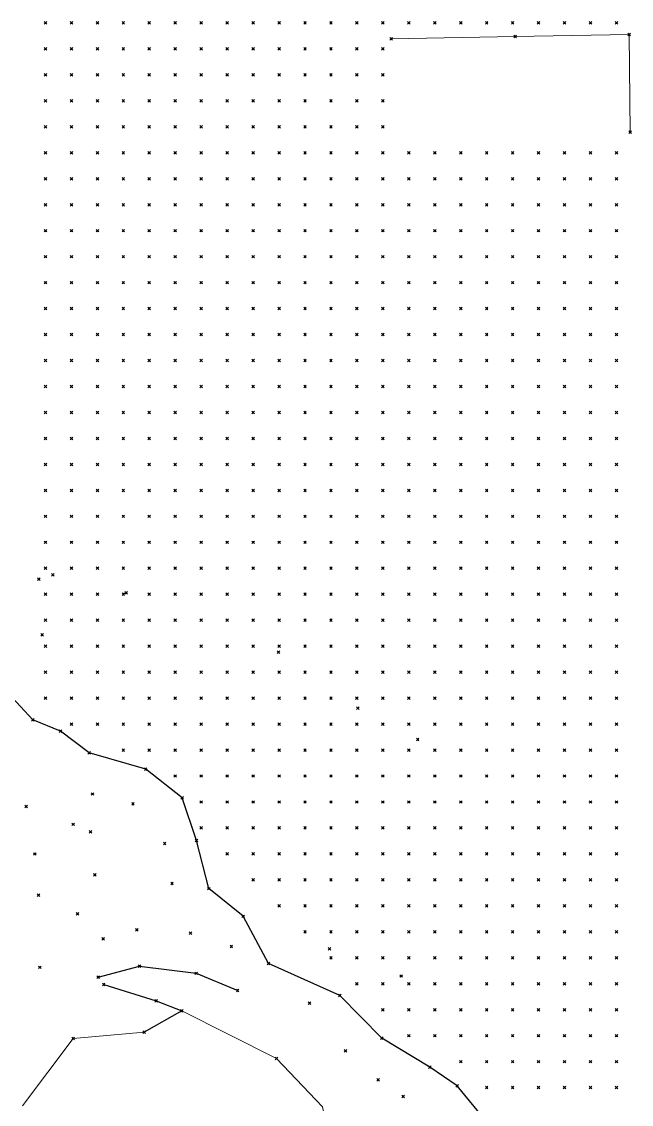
# Model space of a CAD drawing. Header units: metres. Extents: x 441556 to 446409, y 432338 to 461058.
# Drawn here: x 442266.1 to 442336.6, y 451369.4 to 451494.5 of the extents above; entities that cross this region are included whole.
import ezdxf

# ---------------------------------------------------------------- set-up
doc = ezdxf.new("R2010")
doc.units = ezdxf.units.M
doc.header["$MEASUREMENT"] = 0
doc.header["$PDMODE"] = 35
doc.header["$PDSIZE"] = 0.15
for name, color, linetype, lineweight in [('DTM-BRE-RevN_GRP_CONSTRUCTIE', 2, 'Continuous', 0), ('DTM-BRE-RevO_YP_MUT', 121, 'Continuous', 0), ('DTM-NOK-RevN_LIDAR_co_lidar', 91, 'Continuous', 0), ('DTM-NOK-RevN_RTK', 32, 'Continuous', 0), ('DTM-NOK_RevO_MUT_NOKTA', 121, 'Continuous', 0)]:
    doc.layers.add(name, color=color, linetype=linetype, lineweight=lineweight)
for name, color, linetype in [('DTM-BRE-RevO_MUT_DIS_SEV', 121, 'Continuous'), ('DTM-BRE-RevO_MUT_SEVALT', 121, 'Continuous'), ('DTM-BRE-RevO_MUT_SEVUST', 121, 'Continuous')]:
    doc.layers.add(name, color=color, linetype=linetype)

msp = doc.modelspace()

# ---------------------------------------------------------------- linework, layer by layer
at = {"layer": 'DTM-BRE-RevN_GRP_CONSTRUCTIE'}
for p, q in [((442323.117, 451492.772, 358.006), (442308.812, 451492.499, 357.747)), ((442336.29, 451492.993, 357.87), (442323.117, 451492.772, 358.006)), ((442336.407, 451481.71, 358.274), (442336.29, 451492.993, 357.87))]:
    msp.add_line(p, q, dxfattribs=at)
at = {"layer": 'DTM-BRE-RevO_MUT_DIS_SEV'}
for p, q in [((442267.396, 451413.852, 389.656), (442264.531, 451416.929, 392.277)), ((442270.585, 451412.541, 387.433), (442267.396, 451413.852, 389.656)), ((442273.913, 451410.035, 385.342), (442270.585, 451412.541, 387.433)), ((442280.43, 451408.132, 385.769), (442273.913, 451410.035, 385.342)), ((442284.661, 451404.848, 384.467), (442280.43, 451408.132, 385.769)), ((442286.297, 451399.909, 384.106), (442284.661, 451404.848, 384.467)), ((442287.726, 451394.344, 384.408), (442286.297, 451399.909, 384.106)), ((442291.69, 451391.151, 384.35), (442287.726, 451394.344, 384.408)), ((442294.614, 451385.69, 383.564), (442291.69, 451391.151, 384.35)), ((442302.853, 451381.996, 383.617), (442294.614, 451385.69, 383.564)), ((442307.726, 451377.085, 384.156), (442302.853, 451381.996, 383.617)), ((442313.259, 451373.718, 385.755), (442307.726, 451377.085, 384.156)), ((442316.427, 451371.577, 386.437), (442313.259, 451373.718, 385.755)), ((442319.272, 451368.095, 386.387), (442316.427, 451371.577, 386.437))]:
    msp.add_line(p, q, dxfattribs=at)
at = {"layer": 'DTM-BRE-RevO_MUT_SEVALT'}
for p, q in [((442275.575, 451383.271, 379.326), (442281.652, 451381.392, 379.374)), ((442281.652, 451381.392, 379.374), (442284.604, 451380.223, 379.84))]:
    msp.add_line(p, q, dxfattribs=at)
at = {"layer": 'DTM-BRE-RevO_MUT_SEVUST'}
for p, q in [((442274.948, 451384.134, 380.32), (442279.727, 451385.395, 381.375)), ((442279.727, 451385.395, 381.375), (442286.269, 451384.566, 383.219)), ((442286.269, 451384.566, 383.219), (442291.062, 451382.581, 383.836)), ((442284.604, 451380.223, 379.84), (442280.251, 451377.755, 379.558))]:
    msp.add_line(p, q, dxfattribs=at)
at = {"layer": 'DTM-BRE-RevO_YP_MUT'}
for points in [[(442295.549, 451374.732, 381.45), (442284.604, 451380.223, 379.84)], [(442266.19, 451369.268, 378.312), (442272.047, 451377.049, 379.07), (442280.251, 451377.755, 379.558)], [(442295.549, 451374.732, 381.45), (442300.85, 451369.128, 381.755), (442302.431, 451361.639, 381.278)]]:
    msp.add_polyline3d(points, dxfattribs=at)
at = {"layer": 'DTM-NOK-RevN_LIDAR_co_lidar'}
for p in [(442268.85, 451494.337, 355.43), (442271.849, 451494.337, 355.823), (442274.849, 451494.337, 356.047), (442277.848, 451494.337, 356.174), (442280.847, 451494.337, 356.264), (442283.847, 451494.337, 356.287), (442286.846, 451494.337, 356.507), (442289.846, 451494.337, 356.488), (442292.845, 451494.337, 356.457), (442295.844, 451494.337, 356.529), (442298.844, 451494.337, 356.66), (442301.843, 451494.337, 356.814), (442304.842, 451494.337, 357.248), (442307.842, 451494.337, 357.871), (442310.841, 451494.337, 358.025), (442313.84, 451494.337, 357.797), (442316.84, 451494.337, 357.46), (442319.839, 451494.337, 357.223), (442322.838, 451494.337, 357.192), (442325.838, 451494.337, 357.229), (442328.837, 451494.337, 357.3), (442331.836, 451494.337, 357.462), (442334.836, 451494.337, 357.67), (442268.85, 451491.337, 355.716), (442271.849, 451491.337, 355.973), (442274.849, 451491.337, 356.055), (442277.848, 451491.337, 356.157), (442280.847, 451491.337, 356.218), (442283.847, 451491.337, 356.294), (442286.846, 451491.337, 356.508), (442289.846, 451491.337, 356.456), (442292.845, 451491.337, 356.43), (442295.844, 451491.337, 356.633), (442298.844, 451491.337, 356.76), (442301.843, 451491.337, 356.85), (442304.842, 451491.337, 357.254), (442307.842, 451491.337, 357.767), (442268.85, 451488.338, 356.065), (442271.849, 451488.338, 356.144), (442274.849, 451488.338, 356.189), (442277.848, 451488.338, 356.234), (442280.847, 451488.338, 356.39), (442283.847, 451488.338, 356.571), (442286.846, 451488.338, 356.868), (442289.846, 451488.338, 356.908), (442292.845, 451488.338, 356.703), (442295.844, 451488.338, 356.844), (442298.844, 451488.338, 356.909), (442301.843, 451488.338, 356.866), (442304.842, 451488.338, 356.975), (442307.842, 451488.338, 357.479), (442268.85, 451485.339, 356.189), (442271.849, 451485.339, 356.137), (442274.849, 451485.339, 356.501), (442277.848, 451485.339, 357.044), (442280.847, 451485.339, 357.215), (442283.847, 451485.339, 357.101), (442286.846, 451485.339, 357.463), (442289.846, 451485.339, 357.544), (442292.845, 451485.339, 357.191), (442295.844, 451485.339, 357.576), (442298.844, 451485.339, 357.587), (442301.843, 451485.339, 357.167), (442304.842, 451485.339, 357.088), (442307.842, 451485.339, 357.627), (442268.85, 451482.339, 357.543), (442271.849, 451482.339, 358.47), (442274.849, 451482.339, 359.122), (442277.848, 451482.339, 359.593), (442280.847, 451482.339, 359.281), (442283.847, 451482.339, 358.508), (442286.846, 451482.339, 358.407), (442289.846, 451482.339, 358.601), (442292.845, 451482.339, 358.741), (442295.844, 451482.339, 359.086), (442298.844, 451482.339, 358.787), (442301.843, 451482.339, 358.267), (442304.842, 451482.339, 358.216), (442307.842, 451482.339, 358.417), (442268.85, 451479.34, 361.499), (442271.849, 451479.34, 362.737), (442274.849, 451479.34, 362.687), (442277.848, 451479.34, 362.164), (442280.847, 451479.34, 360.833), (442283.847, 451479.34, 359.832), (442286.846, 451479.34, 359.832), (442289.846, 451479.34, 360.07), (442292.845, 451479.34, 360.733), (442295.844, 451479.34, 360.889), (442298.844, 451479.34, 360.785), (442301.843, 451479.34, 360.464), (442304.842, 451479.34, 360.472), (442307.842, 451479.34, 359.544), (442310.841, 451479.34, 360.19), (442313.84, 451479.34, 361.793), (442316.84, 451479.34, 362.82), (442319.839, 451479.34, 362.162), (442322.838, 451479.34, 360.317), (442325.838, 451479.34, 360.817), (442328.837, 451479.34, 361.671), (442331.836, 451479.34, 361.292), (442334.836, 451479.34, 359.563), (442268.85, 451476.341, 365.792), (442271.849, 451476.341, 365.267), (442274.849, 451476.341, 363.999), (442277.848, 451476.341, 363.052), (442280.847, 451476.341, 361.693), (442283.847, 451476.341, 361.405), (442286.846, 451476.341, 361.403), (442289.846, 451476.341, 361.761), (442292.845, 451476.341, 362.615), (442295.844, 451476.341, 363.185), (442298.844, 451476.341, 363.146), (442301.843, 451476.341, 362.551), (442304.842, 451476.341, 362.738), (442307.842, 451476.341, 361.77), (442310.841, 451476.341, 361.764), (442313.84, 451476.341, 362.767), (442316.84, 451476.341, 363.815), (442319.839, 451476.341, 363.237), (442322.838, 451476.341, 362.168), (442325.838, 451476.341, 362.52), (442328.837, 451476.341, 362.526), (442331.836, 451476.341, 362.244), (442334.836, 451476.341, 361.128), (442268.85, 451473.341, 368.461), (442271.849, 451473.341, 367.198), (442274.849, 451473.341, 365.057), (442277.848, 451473.341, 364.13), (442280.847, 451473.341, 364.101), (442283.847, 451473.341, 364.176), (442286.846, 451473.341, 364.084), (442289.846, 451473.341, 364.889), (442292.845, 451473.341, 365.774), (442295.844, 451473.341, 365.801), (442298.844, 451473.341, 364.685), (442301.843, 451473.341, 364.426), (442304.842, 451473.341, 365.033), (442307.842, 451473.341, 364.858), (442310.841, 451473.341, 364.57), (442313.84, 451473.341, 365.302), (442316.84, 451473.341, 365.972), (442319.839, 451473.341, 365.055), (442322.838, 451473.341, 364.337), (442325.838, 451473.341, 364.321), (442328.837, 451473.341, 363.878), (442331.836, 451473.341, 363.712), (442334.836, 451473.341, 363.998), (442268.85, 451470.342, 370.368), (442271.849, 451470.342, 369.079), (442274.849, 451470.342, 366.998), (442277.848, 451470.342, 366.579), (442280.847, 451470.342, 366.634), (442283.847, 451470.342, 366.927), (442286.846, 451470.342, 367.968), (442289.846, 451470.342, 368.551), (442292.845, 451470.342, 368.026), (442295.844, 451470.342, 367.381), (442298.844, 451470.342, 366.725), (442301.843, 451470.342, 367.132), (442304.842, 451470.342, 367.639), (442307.842, 451470.342, 367.377), (442310.841, 451470.342, 367.642), (442313.84, 451470.342, 368.554), (442316.84, 451470.342, 369.037), (442319.839, 451470.342, 368.229), (442322.838, 451470.342, 367.51), (442325.838, 451470.342, 367.316), (442328.837, 451470.342, 366.796), (442331.836, 451470.342, 366.43), (442334.836, 451470.342, 366.935), (442268.85, 451467.343, 371.895), (442271.849, 451467.343, 370.895), (442274.849, 451467.343, 369.989), (442277.848, 451467.343, 369.368), (442280.847, 451467.343, 369.117), (442283.847, 451467.343, 369.606), (442286.846, 451467.343, 370.047), (442289.846, 451467.343, 370.025), (442292.845, 451467.343, 369.572), (442295.844, 451467.343, 369.627), (442298.844, 451467.343, 369.821), (442301.843, 451467.343, 370.033), (442304.842, 451467.343, 370.198), (442307.842, 451467.343, 370.057), (442310.841, 451467.343, 370.758), (442313.84, 451467.343, 370.874), (442316.84, 451467.343, 370.875), (442319.839, 451467.343, 371.028), (442322.838, 451467.343, 371.179), (442325.838, 451467.343, 371.186), (442328.837, 451467.343, 370.026), (442331.836, 451467.343, 369.672), (442334.836, 451467.343, 370.144), (442268.85, 451464.343, 373.47), (442271.849, 451464.343, 372.989), (442274.849, 451464.343, 372.866), (442277.848, 451464.343, 372.488), (442280.847, 451464.343, 372.544), (442283.847, 451464.343, 372.495), (442286.846, 451464.343, 372.227), (442289.846, 451464.343, 372.193), (442292.845, 451464.343, 372.353), (442295.844, 451464.343, 372.701), (442298.844, 451464.343, 372.984), (442301.843, 451464.343, 372.486), (442304.842, 451464.343, 372.173), (442307.842, 451464.343, 372.64), (442310.841, 451464.343, 373.107), (442313.84, 451464.343, 372.455), (442316.84, 451464.343, 372.596), (442319.839, 451464.343, 373.511), (442322.838, 451464.343, 373.98), (442325.838, 451464.343, 374.199), (442328.837, 451464.343, 372.966), (442331.836, 451464.343, 372.392), (442334.836, 451464.343, 372.477), (442268.85, 451461.344, 375.076), (442271.849, 451461.344, 375.058), (442274.849, 451461.344, 375.389), (442277.848, 451461.344, 375.951), (442280.847, 451461.344, 375.576), (442283.847, 451461.344, 375.566), (442286.846, 451461.344, 375.884), (442289.846, 451461.344, 376.203), (442292.845, 451461.344, 376.414), (442295.844, 451461.344, 375.909), (442298.844, 451461.344, 375.425), (442301.843, 451461.344, 375.112), (442304.842, 451461.344, 375.205), (442307.842, 451461.344, 375.791), (442310.841, 451461.344, 376), (442313.84, 451461.344, 376.049), (442316.84, 451461.344, 376.607), (442319.839, 451461.344, 376.619), (442322.838, 451461.344, 376.221), (442325.838, 451461.344, 376.019), (442328.837, 451461.344, 375.588), (442331.836, 451461.344, 374.919), (442334.836, 451461.344, 374.579), (442268.85, 451458.345, 377.461), (442271.849, 451458.345, 377.84), (442274.849, 451458.345, 378.362), (442277.848, 451458.345, 378.963), (442280.847, 451458.345, 378.534), (442283.847, 451458.345, 378.946), (442286.846, 451458.345, 379.722), (442289.846, 451458.345, 379.677), (442292.845, 451458.345, 379.739), (442295.844, 451458.345, 378.742), (442298.844, 451458.345, 378.108), (442301.843, 451458.345, 378.763), (442304.842, 451458.345, 379.075), (442307.842, 451458.345, 379.043), (442310.841, 451458.345, 379.176), (442313.84, 451458.345, 380.199), (442316.84, 451458.345, 380.278), (442319.839, 451458.345, 379.658), (442322.838, 451458.345, 379.118), (442325.838, 451458.345, 378.449), (442328.837, 451458.345, 378.181), (442331.836, 451458.345, 377.815), (442334.836, 451458.345, 377.362), (442268.85, 451455.345, 381.454), (442271.849, 451455.345, 381.744), (442274.849, 451455.345, 381.31), (442277.848, 451455.345, 381.87), (442280.847, 451455.345, 382.324), (442283.847, 451455.345, 382.561), (442286.846, 451455.345, 383.034), (442289.846, 451455.345, 382.053), (442292.845, 451455.345, 381.929), (442295.844, 451455.345, 381.498), (442298.844, 451455.345, 381.488), (442301.843, 451455.345, 381.885), (442304.842, 451455.345, 381.636), (442307.842, 451455.345, 381.337), (442310.841, 451455.345, 381.791), (442313.84, 451455.345, 382.816), (442316.84, 451455.345, 383.057), (442319.839, 451455.345, 382.779), (442322.838, 451455.345, 382.35), (442325.838, 451455.345, 381.771), (442328.837, 451455.345, 381.264), (442331.836, 451455.345, 381.195), (442334.836, 451455.345, 380.902), (442268.85, 451452.346, 385.378), (442271.849, 451452.346, 385.077), (442274.849, 451452.346, 384.83), (442277.848, 451452.346, 385.634), (442280.847, 451452.346, 385.38), (442283.847, 451452.346, 385.322), (442286.846, 451452.346, 385.345), (442289.846, 451452.346, 384.741), (442292.845, 451452.346, 385.071), (442295.844, 451452.346, 385.353), (442298.844, 451452.346, 385.087), (442301.843, 451452.346, 384.665), (442304.842, 451452.346, 384.179), (442307.842, 451452.346, 384.314), (442310.841, 451452.346, 384.975), (442313.84, 451452.346, 385.642), (442316.84, 451452.346, 386.326), (442319.839, 451452.346, 386.615), (442322.838, 451452.346, 386.097), (442325.838, 451452.346, 385.143), (442328.837, 451452.346, 384.678), (442331.836, 451452.346, 384.699), (442334.836, 451452.346, 384.769), (442268.85, 451449.347, 388.351), (442271.849, 451449.347, 388.519), (442274.849, 451449.347, 389.659), (442277.848, 451449.347, 389.912), (442280.847, 451449.347, 388.66), (442283.847, 451449.347, 388.437), (442286.846, 451449.347, 388.435), (442289.846, 451449.347, 388.332), (442292.845, 451449.347, 388.596), (442295.844, 451449.347, 388.118), (442298.844, 451449.347, 387.74), (442301.843, 451449.347, 387.517), (442304.842, 451449.347, 387.288), (442307.842, 451449.347, 387.887), (442310.841, 451449.347, 388.704), (442313.84, 451449.347, 389.011), (442316.84, 451449.347, 388.761), (442319.839, 451449.347, 389.092), (442322.838, 451449.347, 389.552), (442325.838, 451449.347, 389.288), (442328.837, 451449.347, 388.956), (442331.836, 451449.347, 388.658), (442334.836, 451449.347, 388.512), (442268.85, 451446.347, 391.114), (442271.849, 451446.347, 392.36), (442274.849, 451446.347, 394.157), (442277.848, 451446.347, 393.927), (442280.847, 451446.347, 393.354), (442283.847, 451446.347, 392.767), (442286.846, 451446.347, 391.811), (442289.846, 451446.347, 391.837), (442292.845, 451446.347, 392.027), (442295.844, 451446.347, 390.939), (442298.844, 451446.347, 390.51), (442301.843, 451446.347, 390.613), (442304.842, 451446.347, 390.943), (442307.842, 451446.347, 391.161), (442310.841, 451446.347, 391.474), (442313.84, 451446.347, 392.004), (442316.84, 451446.347, 392.219), (442319.839, 451446.347, 392.319), (442322.838, 451446.347, 392.778), (442325.838, 451446.347, 393.062), (442328.837, 451446.347, 392.764), (442331.836, 451446.347, 392.692), (442334.836, 451446.347, 392.817), (442268.85, 451443.348, 394.362), (442271.849, 451443.348, 395.135), (442274.849, 451443.348, 396.552), (442277.848, 451443.348, 397.637), (442280.847, 451443.348, 397.569), (442283.847, 451443.348, 396.849), (442286.846, 451443.348, 395.804), (442289.846, 451443.348, 395.918), (442292.845, 451443.348, 395.455), (442295.844, 451443.348, 394.505), (442298.844, 451443.348, 394.065), (442301.843, 451443.348, 393.985), (442304.842, 451443.348, 394.598), (442307.842, 451443.348, 394.304), (442310.841, 451443.348, 394.067), (442313.84, 451443.348, 394.48), (442316.84, 451443.348, 394.858), (442319.839, 451443.348, 396.055), (442322.838, 451443.348, 396.746), (442325.838, 451443.348, 396.515), (442328.837, 451443.348, 396.236), (442331.836, 451443.348, 396.044), (442334.836, 451443.348, 396.098), (442268.85, 451440.348, 398.037), (442271.849, 451440.348, 398.341), (442274.849, 451440.348, 399.496), (442277.848, 451440.348, 401.561), (442280.847, 451440.348, 401.371), (442283.847, 451440.348, 400.876), (442286.846, 451440.348, 400.407), (442289.846, 451440.348, 399.83), (442292.845, 451440.348, 398.883), (442295.844, 451440.348, 397.87), (442298.844, 451440.348, 397.219), (442301.843, 451440.348, 396.978), (442304.842, 451440.348, 397.387), (442307.842, 451440.348, 397.173), (442310.841, 451440.348, 397.285), (442313.84, 451440.348, 398.202), (442316.84, 451440.348, 398.426), (442319.839, 451440.348, 400.231), (442322.838, 451440.348, 400.823), (442325.838, 451440.348, 399.72), (442328.837, 451440.348, 399.246), (442331.836, 451440.348, 399.371), (442334.836, 451440.348, 399.347), (442268.85, 451437.349, 401.944), (442271.849, 451437.349, 403.13), (442274.849, 451437.349, 404.59), (442277.848, 451437.349, 406.937), (442280.847, 451437.349, 407.397), (442283.847, 451437.349, 406.413), (442286.846, 451437.349, 405.383), (442289.846, 451437.349, 404.654), (442292.845, 451437.349, 403.212), (442295.844, 451437.349, 401.527), (442298.844, 451437.349, 400.659), (442301.843, 451437.349, 400.615), (442304.842, 451437.349, 400.844), (442307.842, 451437.349, 400.68), (442310.841, 451437.349, 400.921), (442313.84, 451437.349, 402.508), (442316.84, 451437.349, 403.483), (442319.839, 451437.349, 404.106), (442322.838, 451437.349, 404.518), (442325.838, 451437.349, 403.744), (442328.837, 451437.349, 402.92), (442331.836, 451437.349, 403.317), (442334.836, 451437.349, 403.446), (442268.85, 451434.35, 407.951), (442271.849, 451434.35, 409.106), (442274.849, 451434.35, 410.166), (442277.848, 451434.35, 411.962), (442280.847, 451434.35, 412.734), (442283.847, 451434.35, 412.119), (442286.846, 451434.35, 411.418), (442289.846, 451434.35, 410.852), (442292.845, 451434.35, 409.359), (442295.844, 451434.35, 407.186), (442298.844, 451434.35, 405.03), (442301.843, 451434.35, 404.22), (442304.842, 451434.35, 404.69), (442307.842, 451434.35, 405.018), (442310.841, 451434.35, 405.003), (442313.84, 451434.35, 405.487), (442316.84, 451434.35, 406.942), (442319.839, 451434.35, 408.039), (442322.838, 451434.35, 408.28), (442325.838, 451434.35, 407.289), (442328.837, 451434.35, 406.774), (442331.836, 451434.35, 406.893), (442334.836, 451434.35, 406.431), (442268.85, 451431.35, 411.457), (442271.849, 451431.35, 412.401), (442274.849, 451431.35, 413.55), (442277.848, 451431.35, 414.904), (442280.847, 451431.35, 415.458), (442283.847, 451431.35, 415.391), (442286.846, 451431.35, 415.576), (442289.846, 451431.35, 415.574), (442292.845, 451431.35, 415.218), (442295.844, 451431.35, 413.509), (442298.844, 451431.35, 410.227), (442301.843, 451431.35, 408.437), (442304.842, 451431.35, 408.53), (442307.842, 451431.35, 409.027), (442310.841, 451431.35, 409.463), (442313.84, 451431.35, 409.66), (442316.84, 451431.35, 410.474), (442319.839, 451431.35, 411.413), (442322.838, 451431.35, 411.866), (442325.838, 451431.35, 411.05), (442328.837, 451431.35, 410.731), (442331.836, 451431.35, 410.288), (442334.836, 451431.35, 408.525), (442268.85, 451428.351, 407.583), (442271.849, 451428.351, 409.842), (442274.849, 451428.351, 411.932), (442277.848, 451428.351, 413.627), (442280.847, 451428.351, 414.402), (442283.847, 451428.351, 414.644), (442286.846, 451428.351, 415.528), (442289.846, 451428.351, 416.502), (442292.845, 451428.351, 417.507), (442295.844, 451428.351, 416.935), (442298.844, 451428.351, 414.77), (442301.843, 451428.351, 413.599), (442304.842, 451428.351, 413.039), (442307.842, 451428.351, 412.757), (442310.841, 451428.351, 412.923), (442313.84, 451428.351, 413.659), (442316.84, 451428.351, 414.112), (442319.839, 451428.351, 414.417), (442322.838, 451428.351, 415.013), (442325.838, 451428.351, 414.596), (442328.837, 451428.351, 413.513), (442331.836, 451428.351, 411.94), (442334.836, 451428.351, 409.476), (442268.85, 451425.352, 402.318), (442271.849, 451425.352, 404.983), (442274.849, 451425.352, 407.049), (442277.848, 451425.352, 408.915), (442280.847, 451425.352, 409.712), (442283.847, 451425.352, 409.694), (442286.846, 451425.352, 410.968), (442289.846, 451425.352, 413.633), (442292.845, 451425.352, 417.248), (442295.844, 451425.352, 419.205), (442298.844, 451425.352, 418.741), (442301.843, 451425.352, 418.201), (442304.842, 451425.352, 417.808), (442307.842, 451425.352, 417.207), (442310.841, 451425.352, 416.471), (442313.84, 451425.352, 416.793), (442316.84, 451425.352, 417.445), (442319.839, 451425.352, 417.641), (442322.838, 451425.352, 417.369), (442325.838, 451425.352, 416.201), (442328.837, 451425.352, 414.158), (442331.836, 451425.352, 411.736), (442334.836, 451425.352, 409.416), (442268.85, 451422.352, 398.284), (442271.849, 451422.352, 399.76), (442274.849, 451422.352, 401.524), (442277.848, 451422.352, 403.456), (442280.847, 451422.352, 404.198), (442283.847, 451422.352, 405.095), (442286.846, 451422.352, 407.26), (442289.846, 451422.352, 410.556), (442292.845, 451422.352, 414.86), (442295.844, 451422.352, 418.912), (442298.844, 451422.352, 421.011), (442301.843, 451422.352, 421.37), (442304.842, 451422.352, 421.404), (442307.842, 451422.352, 420.97), (442310.841, 451422.352, 420.27), (442313.84, 451422.352, 420.08), (442316.84, 451422.352, 420.337), (442319.839, 451422.352, 420.222), (442322.838, 451422.352, 419.059), (442325.838, 451422.352, 416.925), (442328.837, 451422.352, 414.063), (442331.836, 451422.352, 411.427), (442334.836, 451422.352, 409.082), (442268.85, 451419.353, 394.813), (442271.849, 451419.353, 395.68), (442274.849, 451419.353, 396.798), (442277.848, 451419.353, 397.555), (442280.847, 451419.353, 398.066), (442283.847, 451419.353, 400.423), (442286.846, 451419.353, 403.748), (442289.846, 451419.353, 407.405), (442292.845, 451419.353, 411.591), (442295.844, 451419.353, 416.255), (442298.844, 451419.353, 420.472), (442301.843, 451419.353, 423.234), (442304.842, 451419.353, 424.252), (442307.842, 451419.353, 424.238), (442310.841, 451419.353, 423.626), (442313.84, 451419.353, 423.066), (442316.84, 451419.353, 422.837), (442319.839, 451419.353, 422.125), (442322.838, 451419.353, 420.046), (442325.838, 451419.353, 417.208), (442328.837, 451419.353, 414.205), (442331.836, 451419.353, 411.541), (442334.836, 451419.353, 408.546), (442268.85, 451416.354, 391.839), (442271.849, 451416.354, 392.163), (442274.849, 451416.354, 392.805), (442277.848, 451416.354, 393.493), (442280.847, 451416.354, 394.511), (442283.847, 451416.354, 396.361), (442286.846, 451416.354, 399.582), (442289.846, 451416.354, 403.998), (442292.845, 451416.354, 408.151), (442295.844, 451416.354, 412.862), (442298.844, 451416.354, 417.414), (442301.843, 451416.354, 422.016), (442304.842, 451416.354, 426.012), (442307.842, 451416.354, 427.178), (442310.841, 451416.354, 426.947), (442313.84, 451416.354, 426.373), (442316.84, 451416.354, 425.169), (442319.839, 451416.354, 423.495), (442322.838, 451416.354, 420.652), (442325.838, 451416.354, 417.273), (442328.837, 451416.354, 414.294), (442331.836, 451416.354, 411.479), (442334.836, 451416.354, 408.342), (442271.849, 451413.354, 388.75), (442274.849, 451413.354, 388.967), (442277.848, 451413.354, 389.595), (442280.847, 451413.354, 390.658), (442283.847, 451413.354, 392.832), (442286.846, 451413.354, 396.25), (442289.846, 451413.354, 400.444), (442292.845, 451413.354, 404.43), (442295.844, 451413.354, 409.457), (442298.844, 451413.354, 413.826), (442301.843, 451413.354, 418.188), (442304.842, 451413.354, 423.706), (442307.842, 451413.354, 427.722), (442310.841, 451413.354, 429.177), (442313.84, 451413.354, 428.628), (442316.84, 451413.354, 426.807), (442319.839, 451413.354, 424.088), (442322.838, 451413.354, 420.886), (442325.838, 451413.354, 417.573), (442328.837, 451413.354, 414.496), (442331.836, 451413.354, 411.544), (442334.836, 451413.354, 408.591), (442277.848, 451410.355, 386.564), (442280.847, 451410.355, 387.287), (442283.847, 451410.355, 389.372), (442286.846, 451410.355, 393.188), (442289.846, 451410.355, 397.394), (442292.845, 451410.355, 401.93), (442295.844, 451410.355, 407.525), (442298.844, 451410.355, 411.95), (442301.843, 451410.355, 415.879), (442304.842, 451410.355, 419.992), (442307.842, 451410.355, 424.064), (442310.841, 451410.355, 426.593), (442313.84, 451410.355, 427.688), (442316.84, 451410.355, 427.245), (442319.839, 451410.355, 424.483), (442322.838, 451410.355, 421.099), (442325.838, 451410.355, 418.032), (442328.837, 451410.355, 415.099), (442331.836, 451410.355, 412.071), (442334.836, 451410.355, 408.917), (442283.847, 451407.356, 386.122), (442286.846, 451407.356, 389.413), (442289.846, 451407.356, 394.615), (442292.845, 451407.356, 399.995), (442295.844, 451407.356, 406.093), (442298.844, 451407.356, 410.663), (442301.843, 451407.356, 413.905), (442304.842, 451407.356, 416.591), (442307.842, 451407.356, 419.201), (442310.841, 451407.356, 421.256), (442313.84, 451407.356, 423.507), (442316.84, 451407.356, 424.973), (442319.839, 451407.356, 424.134), (442322.838, 451407.356, 421.774), (442325.838, 451407.356, 418.837), (442328.837, 451407.356, 415.795), (442331.836, 451407.356, 412.424), (442334.836, 451407.356, 408.964), (442286.846, 451404.356, 385.507), (442289.846, 451404.356, 391.42), (442292.845, 451404.356, 396.934), (442295.844, 451404.356, 402.392), (442298.844, 451404.356, 406.665), (442301.843, 451404.356, 409.693), (442304.842, 451404.356, 411.977), (442307.842, 451404.356, 414.402), (442310.841, 451404.356, 417.333), (442313.84, 451404.356, 419.355), (442316.84, 451404.356, 421.005), (442319.839, 451404.356, 422.073), (442322.838, 451404.356, 421.508), (442325.838, 451404.356, 419.288), (442328.837, 451404.356, 416.442), (442331.836, 451404.356, 413.035), (442334.836, 451404.356, 409.562), (442286.846, 451401.357, 384.136), (442289.846, 451401.357, 388.868), (442292.845, 451401.357, 393.455), (442295.844, 451401.357, 397.654), (442298.844, 451401.357, 401.156), (442301.843, 451401.357, 404.413), (442304.842, 451401.357, 407.5), (442307.842, 451401.357, 409.712), (442310.841, 451401.357, 412.965), (442313.84, 451401.357, 416.29), (442316.84, 451401.357, 417.864), (442319.839, 451401.357, 418.847), (442322.838, 451401.357, 419.822), (442325.838, 451401.357, 419.189), (442328.837, 451401.357, 416.99), (442331.836, 451401.357, 414.039), (442334.836, 451401.357, 410.759), (442289.846, 451398.358, 387.423), (442292.845, 451398.358, 391.012), (442295.844, 451398.358, 394.692), (442298.844, 451398.358, 397.776), (442301.843, 451398.358, 400.969), (442304.842, 451398.358, 404.106), (442307.842, 451398.358, 406.509), (442310.841, 451398.358, 409.003), (442313.84, 451398.358, 412.311), (442316.84, 451398.358, 414.577), (442319.839, 451398.358, 415.909), (442322.838, 451398.358, 417.513), (442325.838, 451398.358, 418.263), (442328.837, 451398.358, 416.991), (442331.836, 451398.358, 414.497), (442334.836, 451398.358, 411.208), (442292.845, 451395.358, 388.534), (442295.844, 451395.358, 391.837), (442298.844, 451395.358, 394.732), (442301.843, 451395.358, 397.883), (442304.842, 451395.358, 400.746), (442307.842, 451395.358, 402.751), (442310.841, 451395.358, 404.62), (442313.84, 451395.358, 407.39), (442316.84, 451395.358, 410.345), (442319.839, 451395.358, 412.793), (442322.838, 451395.358, 415.003), (442325.838, 451395.358, 416.672), (442328.837, 451395.358, 416.488), (442331.836, 451395.358, 414.366), (442334.836, 451395.358, 410.804), (442295.844, 451392.359, 388.748), (442298.844, 451392.359, 391.517), (442301.843, 451392.359, 394.69), (442304.842, 451392.359, 397.107), (442307.842, 451392.359, 398.698), (442310.841, 451392.359, 400.118), (442313.84, 451392.359, 402.14), (442316.84, 451392.359, 405.09), (442319.839, 451392.359, 409.158), (442322.838, 451392.359, 412.514), (442325.838, 451392.359, 414.494), (442328.837, 451392.359, 415.428), (442331.836, 451392.359, 413.99), (442334.836, 451392.359, 410.656), (442298.844, 451389.36, 388.411), (442301.843, 451389.36, 391.101), (442304.842, 451389.36, 393.089), (442307.842, 451389.36, 394.637), (442310.841, 451389.36, 396.244), (442313.84, 451389.36, 398.393), (442316.84, 451389.36, 400.997), (442319.839, 451389.36, 405.452), (442322.838, 451389.36, 409.683), (442325.838, 451389.36, 412.175), (442328.837, 451389.36, 414.208), (442331.836, 451389.36, 413.754), (442334.836, 451389.36, 411.026), (442301.843, 451386.36, 388.208), (442304.842, 451386.36, 389.651), (442307.842, 451386.36, 391.236), (442310.841, 451386.36, 393.327), (442313.84, 451386.36, 395.742), (442316.84, 451386.36, 398.269), (442319.839, 451386.36, 402.082), (442322.838, 451386.36, 406.949), (442325.838, 451386.36, 410.554), (442328.837, 451386.36, 412.942), (442331.836, 451386.36, 413.565), (442334.836, 451386.36, 411.609), (442304.842, 451383.361, 388.222), (442307.842, 451383.361, 389.461), (442310.841, 451383.361, 391.49), (442313.84, 451383.361, 393.633), (442316.84, 451383.361, 396.161), (442319.839, 451383.361, 400.033), (442322.838, 451383.361, 404.831), (442325.838, 451383.361, 408.676), (442328.837, 451383.361, 410.977), (442331.836, 451383.361, 412.604), (442334.836, 451383.361, 411.815), (442307.842, 451380.361, 389.063), (442310.841, 451380.361, 390.356), (442313.84, 451380.361, 391.597), (442316.84, 451380.361, 393.765), (442319.839, 451380.361, 397.424), (442322.838, 451380.361, 402.162), (442325.838, 451380.361, 406.051), (442328.837, 451380.361, 408.484), (442331.836, 451380.361, 410.825), (442334.836, 451380.361, 411.101), (442310.841, 451377.362, 389.203), (442313.84, 451377.362, 390.081), (442316.84, 451377.362, 391.763), (442319.839, 451377.362, 394.186), (442322.838, 451377.362, 399.022), (442325.838, 451377.362, 403.252), (442328.837, 451377.362, 405.906), (442331.836, 451377.362, 408.72), (442334.836, 451377.362, 410.097), (442316.84, 451374.363, 390.746), (442319.839, 451374.363, 392.625), (442322.838, 451374.363, 396.191), (442325.838, 451374.363, 400.961), (442328.837, 451374.363, 404.605), (442331.836, 451374.363, 407.546), (442334.836, 451374.363, 409.632), (442319.839, 451371.363, 391.188), (442322.838, 451371.363, 393.721), (442325.838, 451371.363, 399.419), (442328.837, 451371.363, 404.316), (442331.836, 451371.363, 407.468), (442334.836, 451371.363, 408.958)]:
    msp.add_point(p, dxfattribs=at)
at = {"layer": 'DTM-NOK-RevN_RTK'}
for p in [(442308.812, 451492.499, 357.747), (442323.117, 451492.772, 358.006), (442336.29, 451492.993, 357.87), (442336.407, 451481.71, 358.274), (442268.095, 451430.102, 411.866), (442269.702, 451430.592, 413.206), (442278.186, 451428.512, 417.511), (442268.456, 451423.658, 400.135), (442295.768, 451421.665, 421.028), (442304.943, 451415.195, 428.24), (442311.864, 451411.559, 429.349), (442301.674, 451387.397, 388.514), (442309.954, 451384.254, 390.567)]:
    msp.add_point(p, dxfattribs=at)
at = {"layer": 'DTM-NOK_RevO_MUT_NOKTA'}
for p in [(442267.396, 451413.852, 389.656), (442270.585, 451412.541, 387.433), (442273.913, 451410.035, 385.342), (442280.43, 451408.132, 385.769), (442274.297, 451405.277, 384.394), (442284.661, 451404.848, 384.467), (442266.613, 451403.823, 381.012), (442278.961, 451404.157, 383.981), (442272.037, 451401.773, 380.875), (442274.05, 451400.897, 380.738), (442286.297, 451399.909, 384.106), (442282.624, 451399.564, 384.317), (442267.605, 451398.351, 379.775), (442274.568, 451395.956, 379.684), (442283.474, 451394.933, 384.205), (442268.036, 451393.583, 379.595), (442287.726, 451394.344, 384.408), (442272.539, 451391.442, 379.501), (442291.69, 451391.151, 384.35), (442275.503, 451388.555, 380.574), (442279.418, 451389.595, 381.245), (442285.613, 451389.204, 382.714), (442290.332, 451387.669, 383.83), (442268.202, 451385.256, 379.125), (442279.727, 451385.395, 381.375), (442294.614, 451385.69, 383.564), (442274.948, 451384.134, 380.32), (442286.269, 451384.566, 383.219), (442275.575, 451383.271, 379.326), (442291.062, 451382.581, 383.836), (442281.652, 451381.392, 379.374), (442299.372, 451381.122, 383.374), (442302.853, 451381.996, 383.617), (442284.604, 451380.223, 379.84), (442280.251, 451377.755, 379.558), (442272.047, 451377.049, 379.07), (442307.726, 451377.085, 384.156), (442295.549, 451374.732, 381.45), (442303.522, 451375.604, 383.97), (442313.259, 451373.718, 385.755), (442307.292, 451372.264, 384.212), (442316.427, 451371.577, 386.437), (442310.194, 451370.324, 384.713)]:
    msp.add_point(p, dxfattribs=at)

doc.saveas('drawing.dxf')
